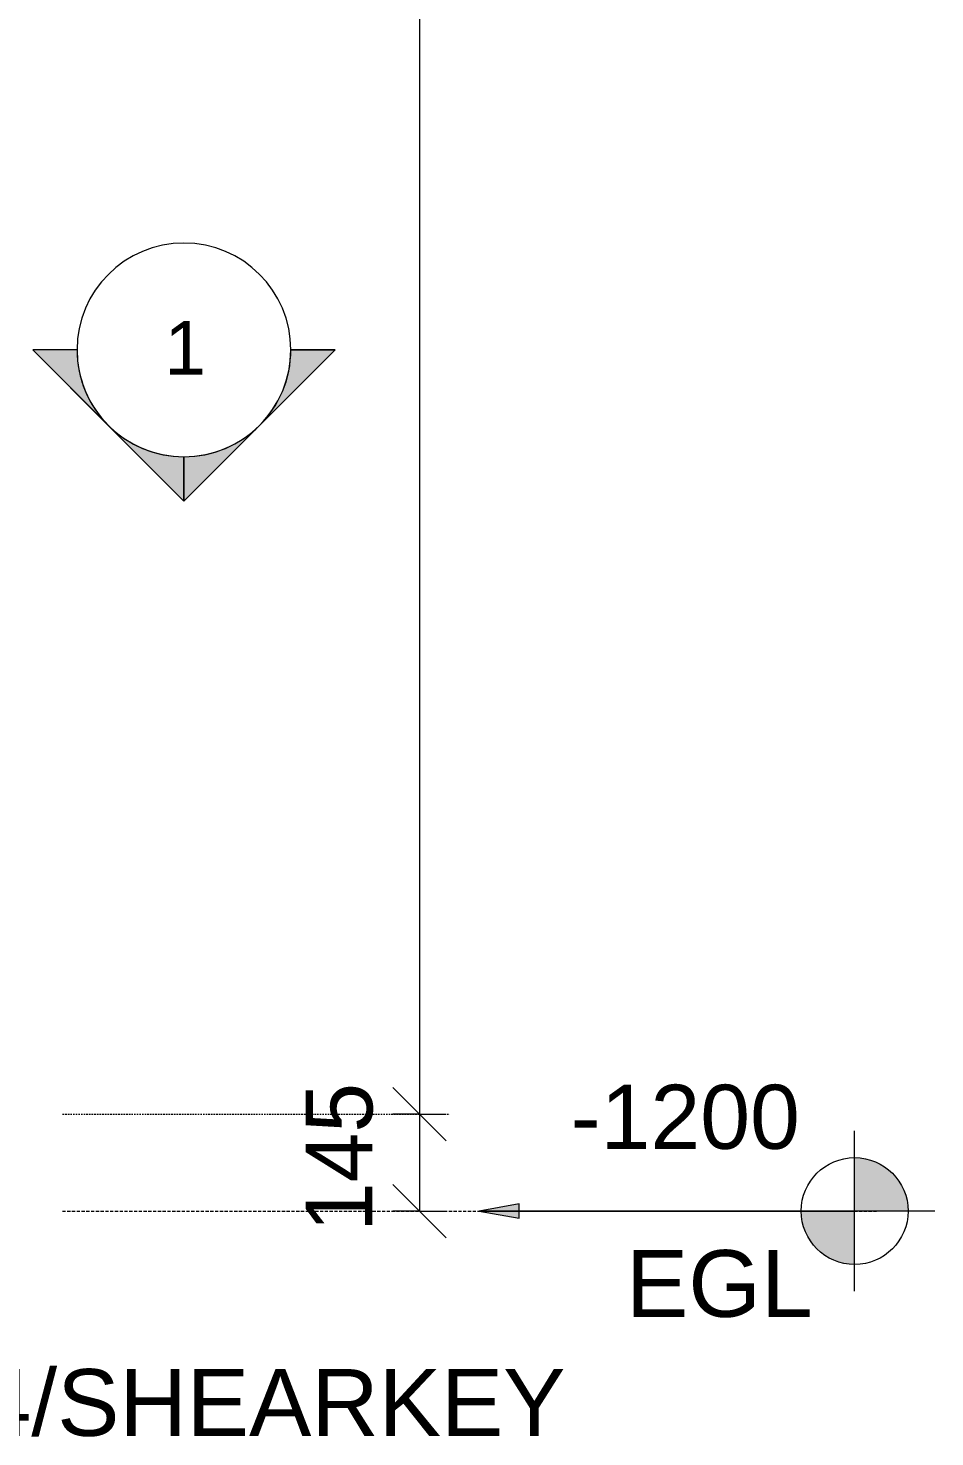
# Model space of a CAD drawing. Header units: millimetres. Extents: x -5792 to 12184, y -1888 to 8188.
# Drawn here: x -2366 to -1009, y -1878 to 231 of the extents above; entities that cross this region are included whole.
import ezdxf

# ---------------------------------------------------------------- set-up
doc = ezdxf.new("R2010")
doc.units = ezdxf.units.MM
doc.linetypes.add('Hidden', pattern=[7.14, 4.76, -2.38])
doc.linetypes.add('Overhead', pattern=[3.97, 2.38, -1.59])
for name, color, linetype, lineweight in [('A-ANNO-DIMS', 211, 'Continuous', 9), ('A-ANNO-DIMS-40', 211, 'Continuous', 9), ('A-DETL-HDLN', 90, 'Hidden', 18), ('A-FLOR-OVHD', 1, 'Overhead', 18), ('G-ANNO-DIMS', 111, 'Continuous', 9), ('G-ANNO-SYMB', 111, 'Continuous', 9), ('G-ANNO-TEXT', 231, 'Continuous', 9)]:
    doc.layers.add(name, color=color, linetype=linetype, lineweight=lineweight)
doc.styles.add('Arial', font='arial.ttf', dxfattribs={"height": 80})
doc.styles.add('Arial_1', font='arial.ttf', dxfattribs={"height": 100})
doc.styles.add('Arial_2', font='arial.ttf', dxfattribs={"height": 96})
doc.styles.add('Nirmala UI Semilight', font='NirmalaS.ttf', dxfattribs={"height": 100})
doc.dimstyles.new('Arrow_Filled_-_2_5_NI_UI', dxfattribs={"dimscale": 304.8, "dimtxt": 104.736395, "dimasz": 0.262467, "dimexe": 0.131234, "dimexo": 0.0625, "dimgap": 0.131234, "dimtad": 1, "dimdec": 4, "dimzin": 0, "dimdsep": 46, "dimtxsty": 'Nirmala UI Semilight', "dimblk1": 'OBLIQUE', "dimblk2": 'OBLIQUE', "dimsah": 1, "dimcen": 0.09, "dimazin": 0, "dimtfac": 1, "dimtdec": 4, "dimtix": 1, "dimtmove": 0, "dimatfit": 3, "dimfxl": 0.131234, "dimfxlon": 1, "dimtvp": 1, "dimtolj": 1, "dimtzin": 0, "dimarcsym": 2})

# ---------------------------------------------------------------- blocks, each defined once
blk = doc.blocks.new('Detail View - M_Section Head - Filled SHOP DWG-1002450-Elevation Front')
at = {"layer": 'G-ANNO-SYMB'}
h = blk.add_hatch(color=256, dxfattribs=at)
edge = h.paths.add_edge_path()
edge.add_line((-2359, -250.4), (-2292.7, -250.4))
edge.add_arc((-2132.7, -250.4), 160, 180, 225)
edge.add_line((-2245.9, -363.5), (-2359, -250.4))
h = blk.add_hatch(color=256, dxfattribs=at)
edge = h.paths.add_edge_path()
edge.add_line((-1906.4, -250.4), (-2019.6, -363.5))
edge.add_arc((-2132.7, -250.4), 160, 315, 360)
edge.add_line((-1972.7, -250.4), (-1906.4, -250.4))
h = blk.add_hatch(color=256, dxfattribs=at)
edge = h.paths.add_edge_path()
edge.add_line((-2132.7, -476.7), (-2245.9, -363.5))
edge.add_arc((-2132.7, -250.4), 160, 225, 270)
edge.add_line((-2132.7, -410.4), (-2132.7, -476.7))
h = blk.add_hatch(color=256, dxfattribs=at)
edge = h.paths.add_edge_path()
edge.add_line((-2132.7, -476.7), (-2132.7, -410.4))
edge.add_arc((-2132.7, -250.4), 160, 270, 315)
edge.add_line((-2019.6, -363.5), (-2132.7, -476.7))
for p, q in [((-2132.7, -476.7), (-2359, -250.4)), ((-2292.7, -250.4), (-2359, -250.4)), ((-2359, -250.4), (-2245.9, -363.5)), ((-2292.7, -250.4), (-2359, -250.4)), ((-2132.7, -476.7), (-1906.4, -250.4)), ((-2019.6, -363.5), (-1906.4, -250.4)), ((-1972.7, -250.4), (-1906.4, -250.4)), ((-1906.4, -250.4), (-1972.7, -250.4)), ((-2245.9, -363.5), (-2132.7, -476.7)), ((-2132.7, -476.7), (-2019.6, -363.5)), ((-2132.7, -410.4), (-2132.7, -476.7)), ((-2132.7, -476.7), (-2132.7, -410.4))]:
    blk.add_line(p, q, dxfattribs=at)
for start, end in [(360, 180), (180, 360), (180, 225), (315, 0), (225, 270), (270, 315)]:
    blk.add_arc((-2132.7, -250.4), 160, start, end, dxfattribs=at)
blk = doc.blocks.new('DIMBLOCK30-Elevation Front')
at = {"layer": 'A-ANNO-DIMS-40'}
for p, q in [((-1780.2, 3040), (-1820.2, 3080)), ((-1780.2, 3040), (-1820.2, 3040)), ((-1780.2, 3040), (-1780.2, -1395)), ((-1780.2, 3040), (-1740.2, 3000)), ((-1780.2, 3040), (-1740.2, 3040)), ((-1780.2, -1395), (-1820.2, -1355)), ((-1780.2, -1395), (-1820.2, -1395)), ((-1780.2, -1395), (-1740.2, -1435)), ((-1780.2, -1395), (-1740.2, -1395))]:
    blk.add_line(p, q, dxfattribs=at)
at = {"layer": 'A-ANNO-DIMS-40', "color": 0, "insert": (-1950.6, 668.3), "char_height": 100, "width": 370.196, "attachment_point": 1, "rotation": 90, "line_spacing_factor": 1.142579, "style": 'Nirmala UI Semilight'}
blk.add_mtext('4435', dxfattribs=at)
blk = doc.blocks.new('_Oblique')
at = {"color": 0, "linetype": 'ByBlock', "lineweight": -2}
blk.add_line((-0.5, -0.5), (0.5, 0.5), dxfattribs=at)
blk = doc.blocks.new('DIMBLOCK31-Elevation Front')
at = {"layer": 'A-ANNO-DIMS-40'}
for p, q in [((-1780.2, -1395), (-1820.2, -1355)), ((-1780.2, -1395), (-1820.2, -1395)), ((-1780.2, -1395), (-1780.2, -1540)), ((-1780.2, -1395), (-1740.2, -1435)), ((-1780.2, -1395), (-1740.2, -1395)), ((-1780.2, -1540), (-1820.2, -1500)), ((-1780.2, -1540), (-1820.2, -1540)), ((-1780.2, -1540), (-1740.2, -1580)), ((-1780.2, -1540), (-1740.2, -1540))]:
    blk.add_line(p, q, dxfattribs=at)
at = {"layer": 'A-ANNO-DIMS-40', "color": 0, "insert": (-1950.6, -1571.3), "char_height": 100, "width": 249.082, "attachment_point": 1, "rotation": 90, "line_spacing_factor": 1.142579, "style": 'Nirmala UI Semilight'}
blk.add_mtext('145', dxfattribs=at)
blk = doc.blocks.new('Spot Elevations - M_Spot Elevation - Target Filled-10609-Elevation Front')
at = {"layer": 'G-ANNO-DIMS'}
h = blk.add_hatch(color=256, dxfattribs=at)
edge = h.paths.add_edge_path()
edge.add_line((-1018.3, 3660), (-938.3, 3660))
edge.add_arc((-1018.3, 3660), 80, 0, 90)
edge.add_line((-1018.3, 3740), (-1018.3, 3660))
h = blk.add_hatch(color=256, dxfattribs=at)
edge = h.paths.add_edge_path()
edge.add_line((-1018.3, 3660), (-1098.3, 3660))
edge.add_arc((-1018.3, 3660), 80, 180, 270)
edge.add_line((-1018.3, 3580), (-1018.3, 3660))
for p, q in [((-1018.3, 3540), (-1018.3, 3780)), ((-898.3, 3660), (-1578.3, 3660))]:
    blk.add_line(p, q, dxfattribs=at)
blk.add_circle((-1018.3, 3660), 80, dxfattribs=at)

msp = doc.modelspace()

# ---------------------------------------------------------------- hatches: boundary and pattern name
at = {"layer": 'G-ANNO-DIMS'}
msp.add_hatch(color=256, dxfattribs=at).paths.add_polyline_path([(-1690.97023, -1540), (-1630.97023, -1550.57962), (-1630.97023, -1529.42038)])

# ---------------------------------------------------------------- linework, layer by layer
at = {"layer": 'A-DETL-HDLN'}
msp.add_line((-2314.5695, -1540), (-1094.5695, -1540), dxfattribs=at)
at = {"layer": 'A-FLOR-OVHD'}
msp.add_line((-2314.5695, -1395), (-1734.5695, -1395), dxfattribs=at)
at = {"layer": 'G-ANNO-DIMS'}
for p, q in [((-1630.97023, -1529.42038), (-1690.97023, -1540)), ((-1630.97023, -1550.57962), (-1630.97023, -1529.42038)), ((-1690.97023, -1540), (-1630.97023, -1550.57962)), ((-1690.97023, -1540), (-1337.40987, -1540)), ((-1337.40987, -1540), (-1128.7818, -1540))]:
    msp.add_line(p, q, dxfattribs=at)

# ---------------------------------------------------------------- block references
msp.add_blockref('Spot Elevations - M_Spot Elevation - Target Filled-10609-Elevation Front', (-110.45632, -5200), dxfattribs=at)
at = {"layer": 'G-ANNO-SYMB'}
msp.add_blockref('Detail View - M_Section Head - Filled SHOP DWG-1002450-Elevation Front', (0, 0), dxfattribs=at)

# ---------------------------------------------------------------- texts
at = {"layer": 'G-ANNO-SYMB', "insert": (-2162.07496, -207.33692), "char_height": 80, "width": 76.962, "attachment_point": 1, "style": 'Arial'}
msp.add_mtext('1', dxfattribs=at)
at = {"layer": 'G-ANNO-TEXT', "color": 7, "char_height": 100, "attachment_point": 1, "style": 'Arial_1'}
for s, insert, width in [('EGL', (-1470.85468, -1598.48734), 336.70875), ('N4/SHEARKEY', (-2539.80553, -1776.68522), 1180.084)]:
    msp.add_mtext(s, dxfattribs=dict(at, insert=insert, width=width))

# ---------------------------------------------------------------- dimensions: what is measured, and where the dimension line sits
at = {"layer": 'A-ANNO-DIMS'}
for base, p1, p2, override, picture, middle in [((-1780.15756, -1395), (-1820.15756, 3040), (-1820.15756, -1395), {"dimpost": '<>', "dimfxl": 4435}, 'DIMBLOCK30-Elevation Front', (-1871.86607, 822.5)), ((-1780.15756, -1540), (-1820.15756, -1395), (-1740.15756, -1540), {"dimpost": '<>', "dimfxl": 165.604952}, 'DIMBLOCK31-Elevation Front', (-1872.11014, -1467.5))]:
    dim = msp.add_linear_dim(base=base, p1=p1, p2=p2, angle=90, dimstyle='Arrow_Filled_-_2_5_NI_UI', override=override, dxfattribs=at)
    dim.commit()
    dim.dimension.update_dxf_attribs({"geometry": picture, "text_midpoint": middle})

# ---------------------------------------------------------------- next in the draw order: texts
at = {"layer": 'G-ANNO-DIMS', "insert": (-1553.69311, -1350.84942), "char_height": 96, "width": 410.1871465, "attachment_point": 1, "line_spacing_factor": 0.941778, "style": 'Arial_2', "bg_fill": 3, "box_fill_scale": 0, "bg_fill_color": 256, "bg_fill_true_color": 3254780160, "bg_fill_transparency": 256}
msp.add_mtext('-1200', dxfattribs=at)

doc.saveas('drawing.dxf')
